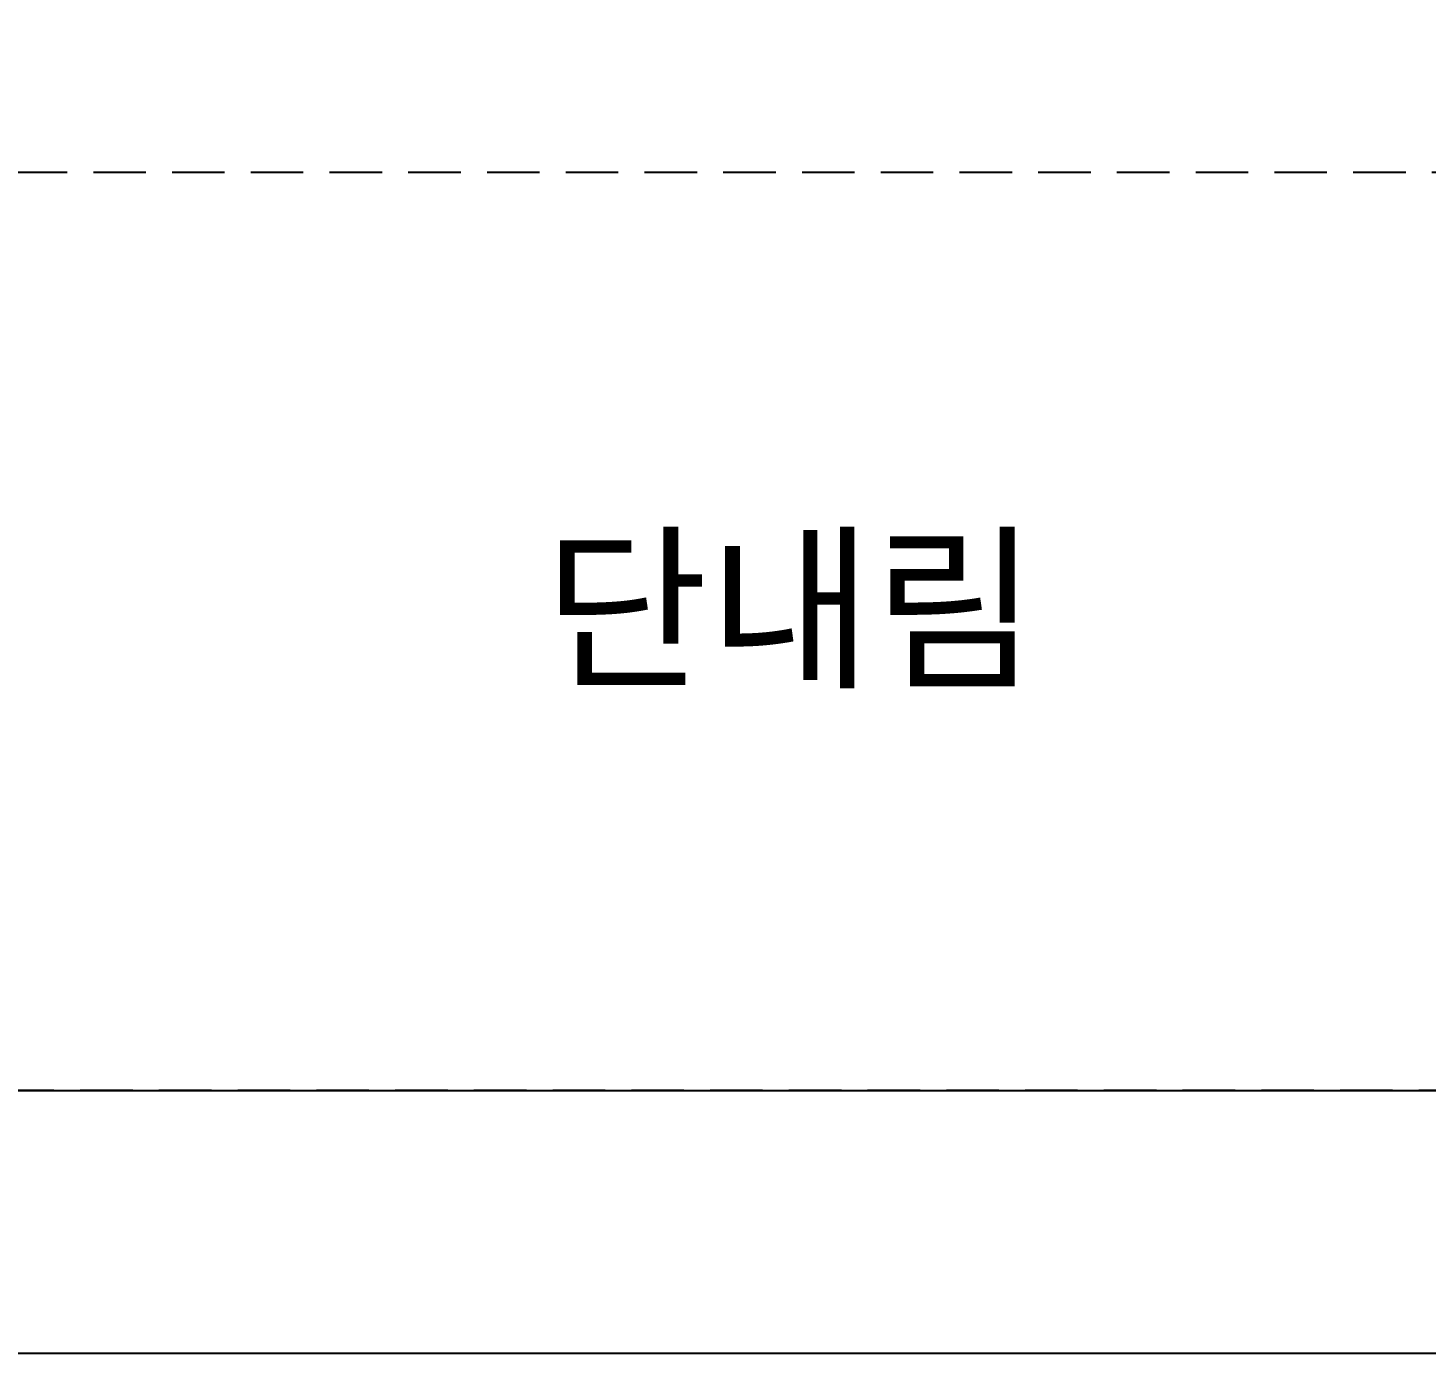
# Model space of a CAD drawing. Header units: inches. Extents: x 47110 to 276445, y 19043 to 183074.
# Drawn here: x 137948 to 139013, y 136079 to 137089 of the extents above; entities that cross this region are included whole.
import ezdxf

# ---------------------------------------------------------------- set-up
doc = ezdxf.new("R2010")
doc.units = ezdxf.units.IN
doc.header["$LTSCALE"] = 50
doc.header["$MEASUREMENT"] = 0
doc.linetypes.add('DH-HID2', pattern=[1.2, 0.8, -0.4])
for name, color, linetype in [('FU-FURM', 251, 'DH-HID2'), ('HAT', 8, 'Continuous'), ('도면층2', 2, 'Continuous')]:
    doc.layers.add(name, color=color, linetype=linetype)
doc.layers.add('text', color=7, linetype='Continuous', lineweight=0)
doc.styles.add('N 맑은고딕', font='malgun.ttf')

# ---------------------------------------------------------------- blocks, each defined once
blk = doc.blocks.new('fffsere')
at = {"layer": '도면층2'}
for p, q in [((53346.1, 28148.7), (56676.1, 28148.7)), ((53346.1, 27948.7), (56876.1, 27948.7))]:
    blk.add_line(p, q, dxfattribs=at)

msp = doc.modelspace()

# ---------------------------------------------------------------- hatches: boundary and pattern name
at = {"layer": 'HAT', "true_color": 0xd19cc7, "transparency": 33554559}
h = msp.add_hatch(dxfattribs=at)
h.set_pattern_fill('ANSI37', color=9, scale=4850, angle=45)
h.set_pattern_definition([(90, (51805.94, 28988.7), (-606.25, 0), []), (180, (51805.94, 28988.7), (-6e-14, -606.25), [])])
h.paths.add_polyline_path([(137677.4644833, 138909.3407211), (136677.4644833, 138909.3407211), (136677.4644833, 136294.3407211), (136707.4644833, 136294.3407211), (136737.4644833, 136294.3407211), (136737.4644833, 136964.8964673), (136767.4644833, 136964.8964673), (136767.4644833, 136964.5821285, -0.4060245908), (137437.7058906, 136294.3407211), (137677.4644833, 136294.3407211), (137677.4644833, 136704.3407211)])
h.paths.add_polyline_path([(137547.1433801, 136422.5910664, -0.6029190322), (137527.5909624, 136412.2705332, 0.0394400688), (137526.9644833, 136404.3407211), (137577.4644833, 136404.3407211), (137577.4644833, 136454.8407211, 0.2348560061), (137537.2040837, 136434.8259672, -0.354997368)], flags=16)
h.paths.add_polyline_path([(146987.4644833, 138919.3407211), (146695.5660108, 138919.3407211), (146695.5660108, 138909.3407211), (146694.3935657, 138909.3407211, -0.3893641985), (145997.4644833, 138210.0625001), (145997.4644833, 137199.3407211), (145997.4644833, 137119.3407211), (146987.4644833, 137119.3407211), (146987.4644833, 137229.3407211)])
h.paths.add_polyline_path([(137636.7546696, 137599.9096093), (137636.7546696, 138272.2905616), (137516.7546696, 138272.2905616), (137516.7546696, 137599.9096093)], flags=24)
h.paths.add_polyline_path([(136999.4001247, 136554.6576862), (137385.7316465, 136554.6576862), (137385.7316465, 136711.913121), (136999.4001247, 136711.913121)], flags=25)
h.paths.add_polyline_path([(146158.8976988, 137432.7990871), (146158.8976988, 138105.1800395), (146038.8976988, 138105.1800395), (146038.8976988, 137432.7990871)], flags=24)

# ---------------------------------------------------------------- linework, layer by layer
at = {"layer": 'FU-FURM'}
msp.add_lwpolyline([(141207.4644833, 136279.3407211), (137877.4644833, 136279.3407211), (137877.4644833, 136979.3407211), (141207.4644833, 136979.3407211)], close=True, dxfattribs=at)

# ---------------------------------------------------------------- block references
msp.add_blockref('fffsere', (84531.4049133, 108130.6654167))

# ---------------------------------------------------------------- texts
at = {"layer": 'text', "insert": (138340.5194672, 136696.5277276), "char_height": 100, "attachment_point": 1, "style": 'N 맑은고딕'}
msp.add_mtext_dynamic_manual_height_columns('단내림', width=1069.940426943, gutter_width=500, heights=[0], dxfattribs=at)

doc.saveas('drawing.dxf')
